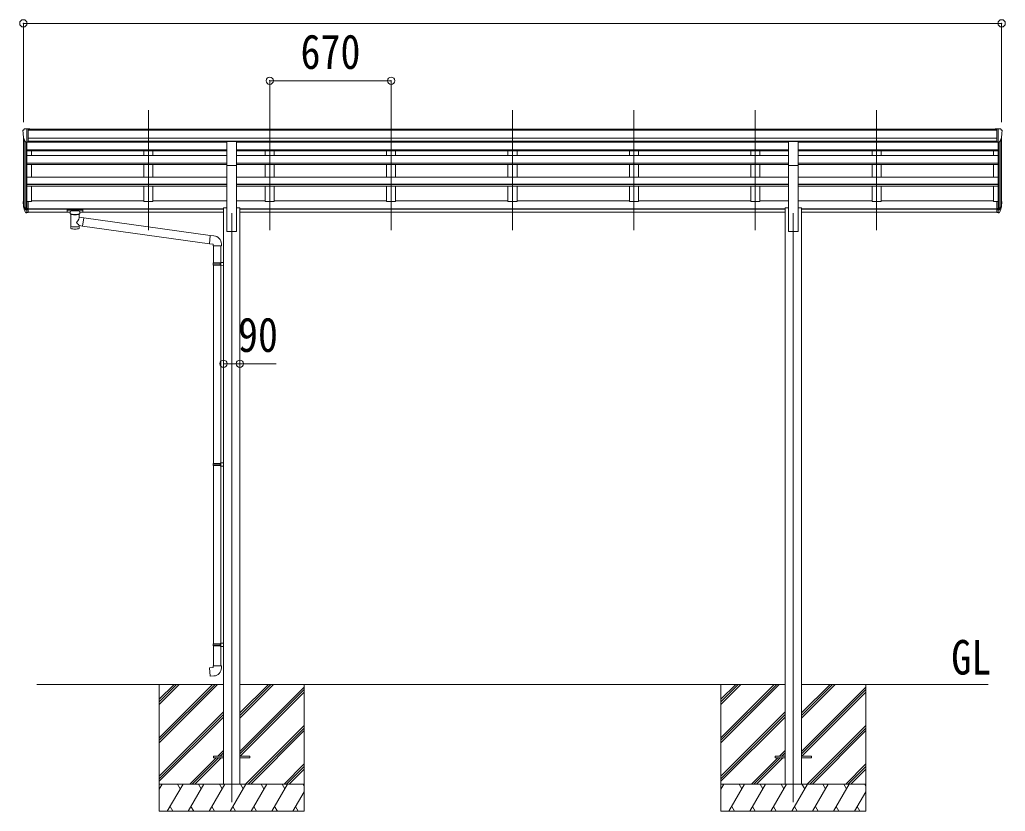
# Model space of a CAD drawing. Units: millimetres at full size, sheet at 1:40. Extents: x -11181 to 33757, y -10067 to 7716.
# Drawn here: x 1752 to 7192, y -4256 to 112 of the extents above; entities that cross this region are included whole.
import ezdxf
from ezdxf.enums import TextEntityAlignment as Align

# ---------------------------------------------------------------- set-up
doc = ezdxf.new("R2010")
doc.units = ezdxf.units.MM
doc.header["$LTSCALE"] = 40
doc.header["$PDMODE"] = 32
doc.header["$PDSIZE"] = 40
for name, color, linetype, lineweight in [('0-0_0', 7, 'Continuous', 9), ('0-1_本体', 4, 'Continuous', 9), ('0-2_部品', 7, 'Continuous', 9), ('0-8_PARTS2', 2, 'Continuous', 9), ('0-A_寸法', 6, 'Continuous', 9)]:
    doc.layers.add(name, color=color, linetype=linetype, lineweight=lineweight)
doc.styles.add('ＭＳ ゴシック', font='')
doc.styles.get('ＭＳ ゴシック').set_extended_font_data('MS Gothic')

msp = doc.modelspace()

# ---------------------------------------------------------------- linework, layer by layer
at = {"layer": '0-0_0'}
for p, q in [((1846.2, -3556.02), (2877, -3556.02)), ((2522.2, -3638.07), (2604.25, -3556.02)), ((2522.2, -3652.21), (2618.39, -3556.02)), ((2522.2, -3666.35), (2632.54, -3556.02)), ((2522.2, -3878.48), (2844.67, -3556.02)), ((2522.2, -3864.34), (2830.53, -3556.02)), ((2522.2, -3850.2), (2816.38, -3556.02)), ((2522.2, -3556.02), (2522.2, -4256.02)), ((2967.4, -3556.02), (5977, -3556.02)), ((2967.4, -3713.37), (3124.75, -3556.02)), ((2967.4, -3727.51), (3138.89, -3556.02)), ((2967.4, -3741.65), (3153.04, -3556.02)), ((2967.4, -3925.5), (3322.2, -3570.7)), ((2967.4, -3939.64), (3322.2, -3584.84)), ((3322.2, -3556.02), (3322.2, -4256.02)), ((5622.2, -3638.07), (5704.25, -3556.02)), ((5622.2, -3652.21), (5718.39, -3556.02)), ((5622.2, -3666.35), (5732.54, -3556.02)), ((5622.2, -3878.48), (5944.67, -3556.02)), ((5622.2, -3864.34), (5930.53, -3556.02)), ((5622.2, -3850.2), (5916.38, -3556.02)), ((5622.2, -3556.02), (5622.2, -4256.02)), ((6067.4, -3713.37), (6224.75, -3556.02)), ((6067.4, -3727.51), (6238.89, -3556.02)), ((6067.4, -3741.65), (6253.04, -3556.02)), ((6067.4, -3556.02), (7098.2, -3556.02)), ((6067.4, -3925.5), (6422.2, -3570.7)), ((6067.4, -3939.64), (6422.2, -3584.84)), ((6422.2, -3556.02), (6422.2, -4256.02)), ((2969.66, -3951.52), (3322.2, -3598.98)), ((6069.66, -3951.52), (6422.2, -3598.98)), ((2522.2, -4062.33), (2877, -3707.53)), ((2522.2, -4076.47), (2877, -3721.67)), ((2522.2, -4090.62), (2877, -3735.82)), ((5622.2, -4062.33), (5977, -3707.53)), ((5622.2, -4076.47), (5977, -3721.67)), ((5622.2, -4090.62), (5977, -3735.82)), ((2999.01, -4106.02), (3322.2, -3782.83)), ((3013.15, -4106.02), (3322.2, -3796.97)), ((6099.01, -4106.02), (6422.2, -3782.83)), ((6113.15, -4106.02), (6422.2, -3796.97)), ((3027.3, -4106.02), (3322.2, -3811.12)), ((6127.3, -4106.02), (6422.2, -3811.12)), ((2690.65, -4106.02), (2836.15, -3960.52)), ((2704.79, -4106.02), (2850.29, -3960.52)), ((2718.93, -4106.02), (2864.43, -3960.52)), ((2845.15, -3951.52), (2877, -3919.66)), ((2859.29, -3951.52), (2877, -3933.81)), ((2873.43, -3951.52), (2877, -3947.95)), ((5790.65, -4106.02), (5936.15, -3960.52)), ((5804.79, -4106.02), (5950.29, -3960.52)), ((5818.93, -4106.02), (5964.43, -3960.52)), ((5945.15, -3951.52), (5977, -3919.66)), ((5959.29, -3951.52), (5977, -3933.81)), ((5973.43, -3951.52), (5977, -3947.95)), ((3211.15, -4106.02), (3322.2, -3994.96)), ((3225.29, -4106.02), (3322.2, -4009.11)), ((3239.43, -4106.02), (3322.2, -4023.25)), ((6311.15, -4106.02), (6422.2, -3994.96)), ((6325.29, -4106.02), (6422.2, -4009.11)), ((6339.43, -4106.02), (6422.2, -4023.25)), ((2522.2, -4133.52), (2538.08, -4106.02)), ((3322.2, -4106.02), (2522.2, -4106.02)), ((2566.95, -4256.02), (2653.55, -4106.02)), ((2638.55, -4132), (2623.55, -4106.02)), ((2682.42, -4256.02), (2769.02, -4106.02)), ((2754.02, -4132), (2739.02, -4106.02)), ((2797.89, -4256.02), (2884.49, -4106.02)), ((2869.49, -4132), (2854.49, -4106.02)), ((2913.36, -4256.02), (2999.96, -4106.02)), ((2984.96, -4132), (2969.96, -4106.02)), ((3028.83, -4256.02), (3115.43, -4106.02)), ((3100.43, -4132), (3085.43, -4106.02)), ((3144.3, -4256.02), (3230.9, -4106.02)), ((3200.9, -4106.02), (3215.9, -4132)), ((3316.37, -4106.02), (3322.2, -4116.12)), ((5622.2, -4133.52), (5638.08, -4106.02)), ((6422.2, -4106.02), (5622.2, -4106.02)), ((5666.95, -4256.02), (5753.55, -4106.02)), ((5738.55, -4132), (5723.55, -4106.02)), ((5782.42, -4256.02), (5869.02, -4106.02)), ((5854.02, -4132), (5839.02, -4106.02)), ((5897.89, -4256.02), (5984.49, -4106.02)), ((5969.49, -4132), (5954.49, -4106.02)), ((6013.36, -4256.02), (6099.96, -4106.02)), ((6084.96, -4132), (6069.96, -4106.02)), ((6128.83, -4256.02), (6215.43, -4106.02)), ((6200.43, -4132), (6185.43, -4106.02)), ((6244.3, -4256.02), (6330.9, -4106.02)), ((6300.9, -4106.02), (6315.9, -4132)), ((6416.37, -4106.02), (6422.2, -4116.12)), ((3259.77, -4256.02), (3322.2, -4147.88)), ((6359.77, -4256.02), (6422.2, -4147.88)), ((2581.95, -4230.04), (2596.95, -4256.02)), ((2697.42, -4230.04), (2712.42, -4256.02)), ((2812.89, -4230.04), (2827.89, -4256.02)), ((2928.36, -4230.04), (2943.36, -4256.02)), ((3043.83, -4230.04), (3058.83, -4256.02)), ((3159.3, -4230.04), (3174.3, -4256.02)), ((3274.77, -4230.04), (3289.77, -4256.02)), ((5681.95, -4230.04), (5696.95, -4256.02)), ((5797.42, -4230.04), (5812.42, -4256.02)), ((5912.89, -4230.04), (5927.89, -4256.02)), ((6028.36, -4230.04), (6043.36, -4256.02)), ((6143.83, -4230.04), (6158.83, -4256.02)), ((6259.3, -4230.04), (6274.3, -4256.02)), ((6374.77, -4230.04), (6389.77, -4256.02)), ((2522.2, -4256.02), (3322.2, -4256.02)), ((5622.2, -4256.02), (6422.2, -4256.02))]:
    msp.add_line(p, q, dxfattribs=at)
at = {"layer": '0-1_本体'}
for p, q in [((1772.2, -892.9), (1772.2, -528.65)), ((1798.7, -491.9), (7145.7, -491.9)), ((1798.7, -497.25), (7145.7, -497.25)), ((1798.7, -540.78), (7145.7, -540.78)), ((7172.2, -892.9), (7172.2, -528.65)), ((1776.49, -547.45), (1776.49, -917.16)), ((1786.2, -562.81), (1786.2, -935.16)), ((1792.2, -563.28), (1792.2, -890.73)), ((1792.2, -563.29), (2894.7, -563.29)), ((1798.7, -558.45), (7145.7, -558.45)), ((2894.7, -560.82), (1798.7, -560.82)), ((2437.2, -560.82), (2437.2, -563.29)), ((2487.2, -560.82), (2487.2, -563.29)), ((5994.7, -563.29), (2949.7, -563.29)), ((3107.2, -560.82), (3107.2, -563.29)), ((3157.2, -560.82), (3157.2, -563.29)), ((3777.2, -560.82), (3777.2, -563.29)), ((3827.2, -560.82), (3827.2, -563.29)), ((4447.2, -560.82), (4447.2, -563.29)), ((4497.2, -560.82), (4497.2, -563.29)), ((5117.2, -560.82), (5117.2, -563.29)), ((5167.2, -560.82), (5167.2, -563.29)), ((5787.2, -560.82), (5787.2, -563.29)), ((5837.2, -560.82), (5837.2, -563.29)), ((6049.7, -560.94), (7145.7, -560.94)), ((6049.7, -563.29), (7152.2, -563.29)), ((6457.2, -560.82), (6457.2, -563.29)), ((6507.2, -560.82), (6507.2, -563.29)), ((7152.2, -563.28), (7152.2, -890.73)), ((7158.2, -562.81), (7158.2, -935.16)), ((7167.92, -547.45), (7167.92, -917.16)), ((1792.2, -605.48), (2894.7, -605.48)), ((1792.2, -606.88), (2894.7, -606.88)), ((1792.2, -610.57), (2894.7, -610.57)), ((1792.2, -637.81), (2894.7, -637.81)), ((1817.2, -637.81), (1817.2, -610.57)), ((2437.2, -610.57), (2437.2, -637.81)), ((2487.2, -610.57), (2487.2, -637.81)), ((5994.7, -605.48), (2949.7, -605.48)), ((5994.7, -606.88), (2949.7, -606.88)), ((5994.7, -610.57), (2949.7, -610.57)), ((5994.7, -637.81), (2949.7, -637.81)), ((3107.2, -610.57), (3107.2, -637.81)), ((3157.2, -610.57), (3157.2, -637.81)), ((3777.2, -610.57), (3777.2, -637.81)), ((3827.2, -610.57), (3827.2, -637.81)), ((4447.2, -610.57), (4447.2, -637.81)), ((4497.2, -610.57), (4497.2, -637.81)), ((5117.2, -610.57), (5117.2, -637.81)), ((5167.2, -610.57), (5167.2, -637.81)), ((5787.2, -610.57), (5787.2, -637.81)), ((5837.2, -610.57), (5837.2, -637.81)), ((6049.7, -605.48), (7152.2, -605.48)), ((6049.7, -606.88), (7152.2, -606.88)), ((6049.7, -610.57), (7152.2, -610.57)), ((6049.7, -637.81), (7152.2, -637.81)), ((6457.2, -610.57), (6457.2, -637.81)), ((6507.2, -610.57), (6507.2, -637.81)), ((7127.2, -637.81), (7127.2, -610.57)), ((1792.2, -678.54), (2894.7, -678.54)), ((1792.2, -680.03), (2894.7, -680.03)), ((1792.2, -686.84), (2894.7, -686.84)), ((1817.2, -756.32), (1817.2, -686.84)), ((2437.2, -686.84), (2437.2, -756.32)), ((2487.2, -686.84), (2487.2, -756.32)), ((2894.7, -1056.02), (2894.7, -692.08)), ((5994.7, -678.54), (2949.7, -678.54)), ((5994.7, -680.03), (2949.7, -680.03)), ((5994.7, -686.84), (2949.7, -686.84)), ((2949.7, -1056.02), (2949.7, -692.08)), ((3107.2, -686.84), (3107.2, -756.32)), ((3157.2, -686.84), (3157.2, -756.32)), ((3777.2, -686.84), (3777.2, -756.32)), ((3827.2, -686.84), (3827.2, -756.32)), ((4447.2, -686.84), (4447.2, -756.32)), ((4497.2, -686.84), (4497.2, -756.32)), ((5117.2, -686.84), (5117.2, -756.32)), ((5167.2, -686.84), (5167.2, -756.32)), ((5787.2, -686.84), (5787.2, -756.32)), ((5837.2, -686.84), (5837.2, -756.32)), ((5994.7, -1056.02), (5994.7, -692.08)), ((6049.7, -678.54), (7152.2, -678.54)), ((6049.7, -680.03), (7152.2, -680.03)), ((6049.7, -686.84), (7152.2, -686.84)), ((6049.7, -1056.02), (6049.7, -692.08)), ((6457.2, -686.84), (6457.2, -756.32)), ((6507.2, -686.84), (6507.2, -756.32)), ((7127.2, -756.32), (7127.2, -686.84)), ((1792.2, -756.32), (2894.7, -756.32)), ((5994.7, -756.32), (2949.7, -756.32)), ((6049.7, -756.32), (7152.2, -756.32)), ((1792.2, -795.64), (2894.7, -795.64)), ((1792.2, -797.12), (2894.7, -797.12)), ((1792.2, -806.6), (2894.7, -806.6)), ((1817.2, -891.55), (1817.2, -806.6)), ((2437.2, -806.6), (2437.2, -891.55)), ((5994.7, -795.64), (2949.7, -795.64)), ((5994.7, -797.12), (2949.7, -797.12)), ((5994.7, -806.6), (2949.7, -806.6)), ((3107.2, -806.6), (3107.2, -891.55)), ((3777.2, -806.6), (3777.2, -891.55)), ((4447.2, -806.6), (4447.2, -891.55)), ((5117.2, -806.6), (5117.2, -891.55)), ((5787.2, -806.6), (5787.2, -891.55)), ((6049.7, -795.64), (7152.2, -795.64)), ((6049.7, -797.12), (7152.2, -797.12)), ((6049.7, -806.6), (7152.2, -806.6)), ((6457.2, -806.6), (6457.2, -891.55)), ((7127.2, -891.55), (7127.2, -806.6)), ((1798.7, -891.55), (1817.2, -891.55)), ((1817.2, -886.75), (2437.2, -886.75)), ((2487.2, -886.75), (2894.7, -886.75)), ((2949.7, -886.75), (3107.2, -886.75)), ((3157.2, -886.75), (3777.2, -886.75)), ((3827.2, -886.75), (4447.2, -886.75)), ((4497.2, -886.75), (5117.2, -886.75)), ((5167.2, -886.75), (5787.2, -886.75)), ((5837.2, -886.75), (5994.7, -886.75)), ((6049.7, -886.75), (6457.2, -886.75)), ((6507.2, -886.75), (7127.2, -886.75)), ((7145.7, -891.55), (7127.2, -891.55)), ((1798.7, -931.06), (2877, -931.06)), ((1798.7, -932.44), (2877, -932.44)), ((1798.7, -949.62), (2030.2, -949.62)), ((2084.2, -949.62), (2877, -949.62)), ((2877, -926.02), (2877, -4106.02)), ((2877, -926.02), (2894.7, -926.02)), ((2949.7, -926.02), (2967.4, -926.02)), ((2967.4, -926.02), (2967.4, -4106.02)), ((2967.4, -931.06), (5977, -931.06)), ((2967.4, -932.44), (5977, -932.44)), ((2967.4, -949.62), (5977, -949.62)), ((5977, -926.02), (5977, -4106.02)), ((5977, -926.02), (5994.7, -926.02)), ((6049.7, -926.02), (6067.4, -926.02)), ((6067.4, -926.02), (6067.4, -4106.02)), ((6067.4, -931.06), (7145.7, -931.06)), ((6067.4, -932.44), (7145.7, -932.44)), ((6067.4, -949.62), (7145.7, -949.62)), ((2894.7, -1056.02), (2949.7, -1056.02)), ((5994.7, -1056.02), (6049.7, -1056.02))]:
    msp.add_line(p, q, dxfattribs=at)
for points in [[(2949.7, -560.82), (5812.2, -560.94), (5994.7, -560.94)], [(2487.2, -806.6), (2487.2, -891.55), (2437.2, -891.55)], [(3157.2, -806.6), (3157.2, -891.55), (3107.2, -891.55)], [(3827.2, -806.6), (3827.2, -891.55), (3777.2, -891.55)], [(4497.2, -806.6), (4497.2, -891.55), (4447.2, -891.55)], [(5167.2, -806.6), (5167.2, -891.55), (5117.2, -891.55)], [(5837.2, -806.6), (5837.2, -891.55), (5787.2, -891.55)], [(6507.2, -806.6), (6507.2, -891.55), (6457.2, -891.55)]]:
    msp.add_lwpolyline(points, dxfattribs=at)
at = {"layer": '0-2_部品'}
for p, q in [((1770.2, -499.67), (1770.2, -500.3)), ((1777.11, -490.86), (1773.05, -496.67)), ((1780.2, -490.3), (1777.87, -490.44)), ((1780.2, -490.3), (1798.7, -490.3)), ((1792.2, -563.28), (1792.2, -490.3)), ((1798.7, -490.3), (1808.7, -490.38)), ((1798.7, -562.28), (1798.7, -490.3)), ((1808.7, -491.9), (1808.7, -490.38)), ((7145.7, -490.3), (7135.7, -490.38)), ((7135.7, -491.9), (7135.7, -490.38)), ((7145.7, -562.28), (7145.7, -490.3)), ((7164.2, -490.3), (7145.7, -490.3)), ((7152.2, -563.28), (7152.2, -490.3)), ((7164.2, -490.3), (7166.54, -490.44)), ((7167.29, -490.86), (7171.36, -496.67)), ((7174.2, -499.67), (7174.2, -500.3)), ((1784.58, -561.47), (1775.3, -545.4)), ((1792.2, -563.28), (1787, -562.96)), ((1798.7, -562.28), (1792.2, -562.28)), ((2894.7, -560.16), (2949.7, -560.16)), ((2894.7, -692.24), (2894.7, -560.16)), ((2949.7, -692.24), (2949.7, -560.16)), ((5994.7, -560.16), (6049.7, -560.16)), ((5994.7, -692.24), (5994.7, -560.16)), ((6049.7, -692.24), (6049.7, -560.16)), ((7145.7, -562.28), (7152.2, -562.28)), ((7152.2, -563.28), (7157.41, -562.96)), ((7159.83, -561.47), (7169.1, -545.4)), ((2894.7, -692.24), (2949.7, -692.24)), ((5994.7, -692.24), (6049.7, -692.24)), ((1774.6, -916.77), (1784.76, -935.94)), ((1785.77, -934.69), (1776.02, -916.27)), ((1792.2, -890.73), (1792.2, -952.61)), ((1798.7, -890.73), (1792.2, -890.73)), ((1798.7, -890.73), (1798.7, -951.79)), ((7145.7, -890.73), (7145.7, -951.79)), ((7145.7, -890.73), (7152.2, -890.73)), ((7152.2, -890.73), (7152.2, -952.61)), ((7158.64, -934.69), (7168.39, -916.27)), ((7169.81, -916.77), (7159.65, -935.94)), ((1777.18, -933.62), (1784.76, -951.11)), ((1792.2, -935.44), (1787.07, -935.44)), ((1792.2, -937.44), (1787.36, -937.44)), ((1792.2, -952.61), (1787.36, -952.61)), ((1798.7, -929.04), (1792.2, -929.04)), ((1798.7, -934.44), (1792.2, -934.44)), ((1798.7, -951.79), (1792.2, -951.79)), ((2013.7, -937.5), (2013.7, -948.26)), ((2013.7, -937.69), (2013.7, -939.23)), ((2015.7, -936.84), (2098.7, -936.84)), ((2015.7, -939.01), (2098.7, -939.01)), ((2015.7, -948.92), (2030.2, -948.92)), ((2030.2, -955.73), (2030.2, -945.46)), ((2034.3, -960.23), (2034.29, -1040.52)), ((2080.1, -977.81), (2080.1, -960.22)), ((2105.33, -981.71), (2080.1, -977.8)), ((2084.2, -955.73), (2084.2, -945.46)), ((2084.2, -948.92), (2098.7, -948.92)), ((2100.7, -937.5), (2100.7, -948.26)), ((7145.7, -929.04), (7152.2, -929.04)), ((7145.7, -934.44), (7152.2, -934.44)), ((7145.7, -951.79), (7152.2, -951.79)), ((7152.2, -935.44), (7157.34, -935.44)), ((7152.2, -937.44), (7157.05, -937.44)), ((7152.2, -952.61), (7157.05, -952.61)), ((7167.23, -933.62), (7159.65, -951.11)), ((2080.12, -1040.52), (2080.1, -1023.9)), ((2080.1, -1024.15), (2098.31, -1026.97)), ((2105.33, -981.71), (2098.31, -1026.97)), ((2799.28, -1124.34), (2098.31, -1026.97)), ((2105.33, -981.71), (2803.29, -1078.51)), ((2824.13, -1080.33), (2803.29, -1078.51)), ((2819.2, -1136.08), (2865.2, -1136.08)), ((2821.2, -1136.08), (2821.2, -1230.08)), ((2863.2, -1136.08), (2863.2, -1227.52)), ((2865.2, -1136.08), (2865.2, -1125.16)), ((2819.2, -1232.08), (2820.2, -1230.08)), ((2819.2, -1232.08), (2863.2, -1232.08)), ((2819.2, -1232.08), (2819.2, -1240.08)), ((2819.2, -1240.08), (2863.2, -1240.08)), ((2819.2, -1240.08), (2820.2, -1242.08)), ((2820.2, -1230.08), (2863.2, -1230.08)), ((2820.2, -1242.08), (2863.2, -1242.08)), ((2821.2, -1242.08), (2821.2, -2336.27)), ((2858.73, -1232.08), (2858.3, -1230.08)), ((2861.2, -1227.58), (2877.2, -1227.11)), ((2861.2, -1229.58), (2861.2, -1227.58)), ((2861.2, -1229.58), (2863.2, -1229.58)), ((2861.2, -1244.58), (2861.2, -1242.58)), ((2861.2, -1244.58), (2877.2, -1245.05)), ((2863.2, -1244.64), (2863.2, -2333.71)), ((2877.2, -1227.11), (2877.2, -1245.05)), ((2819.2, -2338.27), (2820.2, -2336.27)), ((2819.2, -2338.27), (2819.2, -2346.27)), ((2819.2, -2338.27), (2863.2, -2338.27)), ((2820.2, -2336.27), (2863.2, -2336.27)), ((2858.73, -2338.27), (2858.3, -2336.27)), ((2858.73, -2338.27), (2858.73, -2346.27)), ((2861.2, -2333.77), (2877.2, -2333.3)), ((2861.2, -2335.77), (2861.2, -2333.77)), ((2861.2, -2335.77), (2863.2, -2335.77)), ((2863.2, -2348.77), (2863.2, -2335.77)), ((2877.2, -2333.3), (2877.2, -2351.24)), ((2819.2, -2346.27), (2820.2, -2348.27)), ((2819.2, -2346.27), (2863.2, -2346.27)), ((2820.2, -2348.27), (2863.2, -2348.27)), ((2821.2, -2348.27), (2821.2, -3331.43)), ((2858.73, -2346.27), (2858.3, -2348.27)), ((2861.2, -2350.77), (2861.2, -2348.77)), ((2861.2, -2348.77), (2863.2, -2348.77)), ((2861.2, -2350.77), (2877.2, -2351.24)), ((2863.2, -2350.82), (2863.2, -3328.87)), ((2819.2, -3333.43), (2820.2, -3331.43)), ((2819.2, -3333.43), (2819.2, -3341.43)), ((2819.2, -3333.43), (2863.2, -3333.43)), ((2819.2, -3341.43), (2820.2, -3343.43)), ((2819.2, -3341.43), (2863.2, -3341.43)), ((2820.2, -3331.43), (2863.2, -3331.43)), ((2820.2, -3343.43), (2863.2, -3343.43)), ((2821.2, -3343.43), (2821.2, -3453.43)), ((2858.73, -3333.43), (2858.3, -3331.43)), ((2858.73, -3341.43), (2858.3, -3343.43)), ((2858.73, -3333.43), (2858.73, -3341.43)), ((2861.2, -3328.93), (2877.2, -3328.46)), ((2861.2, -3330.93), (2861.2, -3328.93)), ((2861.2, -3330.93), (2863.2, -3330.93)), ((2861.2, -3345.93), (2861.2, -3343.93)), ((2861.2, -3343.93), (2863.2, -3343.93)), ((2861.2, -3345.93), (2877.2, -3346.4)), ((2863.2, -3343.93), (2863.2, -3330.93)), ((2863.2, -3345.98), (2863.2, -3453.43)), ((2877.2, -3328.46), (2877.2, -3346.4)), ((2799.28, -3465.17), (2819.2, -3463.43)), ((2803.29, -3510.99), (2799.28, -3465.17)), ((2865.2, -3453.43), (2865.2, -3464.34)), ((2824.13, -3509.17), (2803.29, -3510.99))]:
    msp.add_line(p, q, dxfattribs=at)
at = {"layer": '0-2_部品', "color": 4}
for p, q in [((2877.2, -3951.52), (2822.4, -3951.52)), ((2822.4, -3951.52), (2822.4, -3960.52)), ((2877.2, -3960.52), (2822.4, -3960.52)), ((3022, -3951.52), (2967.2, -3951.52)), ((3022, -3960.52), (2967.2, -3960.52)), ((3022, -3951.52), (3022, -3960.52)), ((5977, -3951.52), (5922.2, -3951.52)), ((5922.2, -3951.52), (5922.2, -3960.52)), ((5977, -3960.52), (5922.2, -3960.52)), ((6121.8, -3951.52), (6067, -3951.52)), ((6121.8, -3960.52), (6067, -3960.52)), ((6121.8, -3951.52), (6121.8, -3960.52))]:
    msp.add_line(p, q, dxfattribs=at)
at = {"layer": '0-2_部品'}
for points in [[(2013.7, -937.5), (2013.74, -937.31), (2013.83, -937.17), (2013.92, -937.07), (2014.02, -937.01), (2014.15, -936.97), (2014.44, -936.91), (2014.93, -936.86), (2015.47, -936.84), (2015.7, -936.84)], [(2013.7, -948.26), (2013.74, -948.46), (2013.83, -948.59), (2013.92, -948.69), (2014.02, -948.75), (2014.15, -948.79), (2014.44, -948.85), (2014.93, -948.9), (2015.47, -948.92), (2015.7, -948.92)], [(2030.24, -955.68), (2030.22, -956.03), (2030.47, -956.99), (2030.99, -957.87), (2031.79, -958.71), (2032.9, -959.51), (2034.3, -960.23)], [(2080.1, -960.22), (2080.34, -960.13), (2081.69, -959.39), (2082.81, -958.54), (2083.56, -957.68), (2084.02, -956.78), (2084.19, -955.89)], [(2098.7, -936.84), (2099.06, -936.84), (2099.59, -936.87), (2100.04, -936.92), (2100.34, -936.99), (2100.51, -937.09), (2100.63, -937.23), (2100.7, -937.41), (2100.7, -937.5)], [(2098.7, -948.92), (2099.06, -948.92), (2099.59, -948.89), (2100.04, -948.84), (2100.34, -948.77), (2100.51, -948.67), (2100.63, -948.53), (2100.7, -948.35), (2100.7, -948.26)], [(2803.29, -1078.51), (2799.28, -1124.34), (2819.2, -1126.08), (2819.2, -1136.08)], [(2858.73, -1232.08), (2858.73, -1240.08), (2858.3, -1242.08)], [(2861.2, -1242.58), (2863.2, -1242.58), (2863.2, -1229.58)], [(2819.2, -3463.43), (2819.2, -3453.43), (2865.2, -3453.43)]]:
    msp.add_lwpolyline(points, dxfattribs=at)
for centre, radius, start, end in [((1773.2, -499.67), 3, 93, 180), ((1972.2, -500.3), 202, 180, 192.90261), ((1777.93, -491.44), 1, 93.5, 145), ((7166.48, -491.44), 1, 35, 86.5), ((6972.2, -500.3), 202, 347.09739, 0), ((7171.2, -499.67), 3, 0, 87), ((1787.18, -559.97), 3, 210, 266.5), ((7157.23, -559.97), 3, 273.5, 330), ((1860.86, -894.6), 89.07, 174.49576, 194.41188), ((1860.15, -890.32), 88.05, 177.22392, 197.21071), ((1905.42, -897.54), 133.22, 183.27987, 195.71302), ((7038.99, -897.54), 133.22, 344.28698, 356.72013), ((7084.26, -890.32), 88.05, 342.78929, 2.77608), ((7083.54, -894.6), 89.07, 345.58812, 5.50424), ((1787.36, -934.44), 3, 210, 270), ((1787.36, -949.61), 3, 210, 270), ((1787.07, -933.94), 1.5, 210, 270), ((7157.05, -934.44), 3, 270, 330), ((7157.05, -949.61), 3, 270, 330), ((7157.34, -933.94), 1.5, 270, 330), ((2820.2, -1125.16), 45, 0, 85), ((2820.2, -3464.34), 45, 275, 0)]:
    msp.add_arc(centre, radius, start, end, dxfattribs=at)
for centre, major_axis, ratio, start_param, end_param in [((2015.7, -939.23), (2, 0), 0.109601, 1.5707963, 3.1415927), ((2057.2, -945.46), (27, 0), 0.122176, 6.2831853, 9.424778), ((2057.22, -960.69), (-22.91, 0.42), 0.072511, 0.0008029, 1.5715993), ((2057.22, -962.31), (-22.91, 0.42), 0.072511, 0.0008029, 1.5715993), ((2057.19, -960.69), (22.92, 0.42), 0.07247, 4.71158, 6.2823764), ((2057.19, -962.31), (22.92, 0.42), 0.07247, 4.71158, 6.2823764), ((2057.2, -1004.35), (-22.81, -26.62), 0.234429, 1.6855472, 3.1268519), ((2068.2, -955.73), (16, 0), 0.361356, 6.2636979, 6.2831853), ((2098.7, -939.23), (2, 0), 0.109601, 0, 1.5707963), ((2057.2, -1028.08), (22.91, 0), 0.122865, 3.1415927, 6.2831853), ((2059.76, -1001.7), (20.32, -22.25), 0.045535, 0.0389954, 1.3075346), ((2057.2, -1040.52), (22.92, 0), 0.101955, 3.1415499, 6.2833984)]:
    msp.add_ellipse(centre, major_axis=major_axis, ratio=ratio, start_param=start_param, end_param=end_param, dxfattribs=at)
at = {"layer": '0-8_PARTS2'}
for p, q in [((2462.2, -1049.82), (2462.2, -387.29)), ((3132.2, -1049.82), (3132.2, -387.29)), ((3802.2, -1049.82), (3802.2, -387.29)), ((4472.2, -1049.82), (4472.2, -387.29)), ((5142.2, -1049.82), (5142.2, -387.29)), ((5812.2, -1049.82), (5812.2, -387.29)), ((6482.2, -1049.82), (6482.2, -387.29)), ((2922.2, -956.02), (2922.2, -4206.02)), ((6022.2, -956.02), (6022.2, -4206.02))]:
    msp.add_line(p, q, dxfattribs=at)
at = {"layer": '0-A_寸法'}
for p, q in [((1772.2, 92.34), (1772.2, -453.29)), ((1772.2, 92.34), (7172.2, 92.34)), ((7172.2, 92.34), (7172.2, -453.29)), ((3132.2, -224.28), (3132.2, -453.29)), ((3132.2, -224.28), (3802.2, -224.28)), ((3802.2, -224.28), (3802.2, -453.29)), ((2877.2, -1786.2), (2967.2, -1786.2)), ((2967.2, -1786.2), (3167.2, -1786.2))]:
    msp.add_line(p, q, dxfattribs=at)
for p in [(1772.2, 92.34), (7172.2, 92.34), (3132.2, -224.28), (3802.2, -224.28), (2877.2, -1786.2), (2967.2, -1786.2)]:
    msp.add_point(p, dxfattribs=at)

# ---------------------------------------------------------------- texts
at = {"layer": '0-0_0', "style": 'ＭＳ ゴシック', "width": 0.85}
msp.add_text('GL', height=190.6, dxfattribs=at).set_placement((6893.99, -3558.46), align=Align.BOTTOM_LEFT)
at = {"layer": '0-A_寸法', "color": 7, "style": 'ＭＳ ゴシック', "width": 0.85}
for s, p in [('670', (3302.2, -216.28)), ('90', (2957.2, -1778.2))]:
    msp.add_text(s, height=190.6, dxfattribs=at).set_placement(p, align=Align.BOTTOM_LEFT)

doc.saveas('drawing.dxf')
